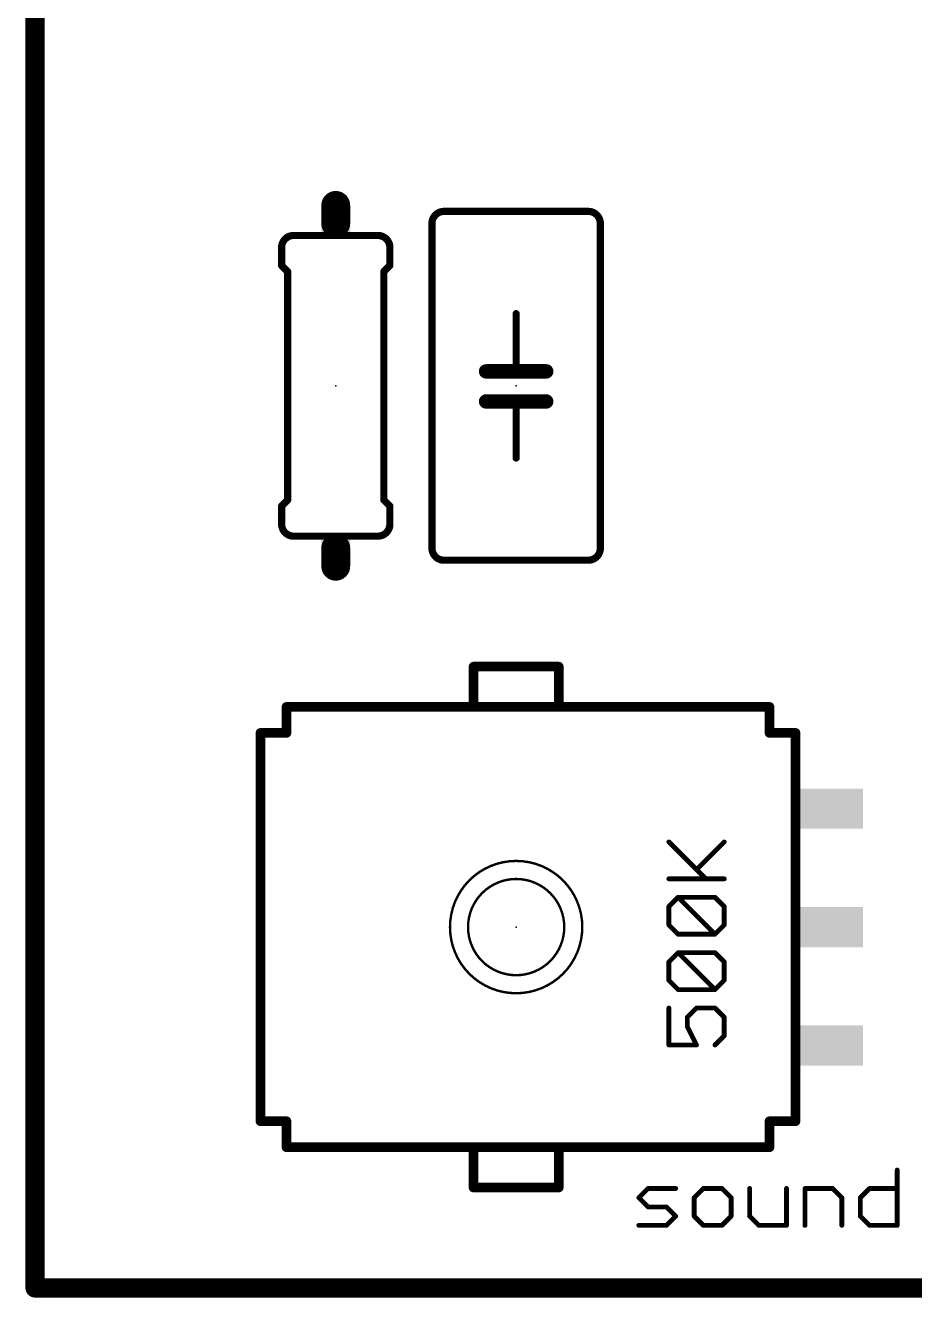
# Model space of a CAD drawing. Extents: x 0 to 100, y 0 to 80.
# Drawn here: x -0.2 to 18.57, y -0.2 to 26.66 of the extents above; entities that cross this region are included whole.
import ezdxf

# ---------------------------------------------------------------- set-up
doc = ezdxf.new("R2010")
doc.units = 0
for name, color, linetype in [('20', 7, 'CONTINUOUS'), ('21', 253, 'CONTINUOUS'), ('23', 7, 'CONTINUOUS'), ('27', 253, 'CONTINUOUS'), ('51', 253, 'CONTINUOUS')]:
    doc.layers.add(name, color=color, linetype=linetype)

# ---------------------------------------------------------------- blocks, each defined once
blk = doc.blocks.new('RECT')
blk.add_solid([(-0.5, -0.5), (0.5, -0.5), (-0.5, 0.5), (0.5, 0.5)])

msp = doc.modelspace()

# ---------------------------------------------------------------- linework, layer by layer
at = {"layer": '20', "const_width": 0.4064}
for points in [[(0, 80), (0, 0)], [(0, 0), (100, 0)]]:
    msp.add_lwpolyline(points, dxfattribs=at)
at = {"layer": '20', "const_width": 0.2032}
for points in [[(0, 0.1016, 1), (0, -0.1016)], [(-0.1016, 0, 1), (0.1016, 0)]]:
    msp.add_lwpolyline(points, format="xyb", dxfattribs=at)
at = {"layer": '21'}
for points, const_width in [([(8.636, 22.733, 0.4142), (8.382, 22.479)], 0.1524), ([(8.636, 22.7711, 1), (8.636, 22.6949)], 0.0762), ([(8.636, 22.6949, 1), (8.636, 22.7711)], 0.0762), ([(11.938, 22.479, 0.4142), (11.684, 22.733)], 0.1524), ([(11.684, 22.7711, 1), (11.684, 22.6949)], 0.0762), ([(11.684, 22.6949, 1), (11.684, 22.7711)], 0.0762), ([(5.461, 22.225, 0.4142), (5.207, 21.971)], 0.1524), ([(7.493, 21.971, 0.4142), (7.239, 22.225)], 0.1524), ([(8.4201, 22.479, 1), (8.3439, 22.479)], 0.0762), ([(8.3439, 22.479, 1), (8.4201, 22.479)], 0.0762), ([(11.9761, 22.479, 1), (11.8999, 22.479)], 0.0762), ([(11.8999, 22.479, 1), (11.9761, 22.479)], 0.0762), ([(5.2451, 21.971, 1), (5.1689, 21.971)], 0.0762), ([(7.5311, 21.971, 1), (7.4549, 21.971)], 0.0762), ([(5.1689, 21.59, 1), (5.2451, 21.59)], 0.0762), ([(5.2339, 21.6169, 1), (5.1801, 21.5631)], 0.0762), ([(5.3721, 21.463, 1), (5.2959, 21.463)], 0.0762), ([(5.3071, 21.4361, 1), (5.3609, 21.4899)], 0.0762), ([(7.4041, 21.463, 1), (7.3279, 21.463)], 0.0762), ([(7.3391, 21.4899, 1), (7.3929, 21.4361)], 0.0762), ([(7.4549, 21.59, 1), (7.5311, 21.59)], 0.0762), ([(7.5199, 21.5631, 1), (7.4661, 21.6169)], 0.0762), ([(10.1981, 20.574, 1), (10.1219, 20.574)], 0.0762), ([(9.525, 19.431, 1), (9.525, 19.2786)], 0.1524), ([(10.16, 19.431, 1), (10.16, 19.2786)], 0.1524), ([(10.16, 19.2786, 1), (10.16, 19.431)], 0.1524), ([(10.1219, 19.3548, 1), (10.1981, 19.3548)], 0.0762), ([(10.795, 19.2786, 1), (10.795, 19.431)], 0.1524), ([(9.525, 18.796, 1), (9.525, 18.6436)], 0.1524), ([(10.16, 18.796, 1), (10.16, 18.6436)], 0.1524), ([(10.16, 18.6436, 1), (10.16, 18.796)], 0.1524), ([(10.795, 18.6436, 1), (10.795, 18.796)], 0.1524), ([(10.1981, 18.7198, 1), (10.1219, 18.7198)], 0.0762), ([(10.1219, 17.526, 1), (10.1981, 17.526)], 0.0762), ([(5.2959, 16.637, 1), (5.3721, 16.637)], 0.0762), ([(5.3609, 16.6101, 1), (5.3071, 16.6639)], 0.0762), ([(7.3279, 16.637, 1), (7.4041, 16.637)], 0.0762), ([(7.3929, 16.6639, 1), (7.3391, 16.6101)], 0.0762), ([(5.2451, 16.51, 1), (5.1689, 16.51)], 0.0762), ([(5.1801, 16.5369, 1), (5.2339, 16.4831)], 0.0762), ([(7.5311, 16.51, 1), (7.4549, 16.51)], 0.0762), ([(7.4661, 16.4831, 1), (7.5199, 16.5369)], 0.0762), ([(5.207, 16.129, 0.4142), (5.461, 15.875)], 0.1524), ([(5.1689, 16.129, 1), (5.2451, 16.129)], 0.0762), ([(7.239, 15.875, 0.4142), (7.493, 16.129)], 0.1524), ([(7.4549, 16.129, 1), (7.5311, 16.129)], 0.0762), ([(8.382, 15.621, 0.4142), (8.636, 15.367)], 0.1524), ([(8.4201, 15.621, 1), (8.3439, 15.621)], 0.0762), ([(8.3439, 15.621, 1), (8.4201, 15.621)], 0.0762), ([(11.684, 15.367, 0.4142), (11.938, 15.621)], 0.1524), ([(11.9761, 15.621, 1), (11.8999, 15.621)], 0.0762), ([(11.8999, 15.621, 1), (11.9761, 15.621)], 0.0762), ([(8.636, 15.4051, 1), (8.636, 15.3289)], 0.0762), ([(8.636, 15.3289, 1), (8.636, 15.4051)], 0.0762), ([(11.684, 15.4051, 1), (11.684, 15.3289)], 0.0762), ([(11.684, 15.3289, 1), (11.684, 15.4051)], 0.0762), ([(5.3608, 12.27, 1), (5.2592, 12.27)], 0.1016), ([(5.31, 12.3208, 1), (5.31, 12.2192)], 0.1016), ([(7.51, 12.2192, 1), (7.51, 12.3208)], 0.1016), ([(12.31, 12.3208, 1), (12.31, 12.2192)], 0.1016), ([(15.5608, 12.27, 1), (15.4592, 12.27)], 0.1016), ([(15.51, 12.2192, 1), (15.51, 12.3208)], 0.1016), ([(4.8108, 11.72, 1), (4.7092, 11.72)], 0.1016), ([(4.76, 11.7708, 1), (4.76, 11.6692)], 0.1016), ([(5.31, 11.6692, 1), (5.31, 11.7708)], 0.1016), ([(15.51, 11.7708, 1), (15.51, 11.6692)], 0.1016), ([(16.1108, 11.72, 1), (16.0092, 11.72)], 0.1016), ([(16.06, 11.6692, 1), (16.06, 11.7708)], 0.1016), ([(5.2592, 11.72, 1), (5.3608, 11.72)], 0.1016), ([(15.4592, 11.72, 1), (15.5608, 11.72)], 0.1016), ([(10.16, 6.223, 1), (10.16, 9.017, 1), (10.16, 6.223)], 0.0508), ([(10.16, 6.604, 1), (10.16, 8.636, 1), (10.16, 6.604)], 0.0508), ([(4.76, 3.5708, 1), (4.76, 3.4692)], 0.1016), ([(4.7092, 3.52, 1), (4.8108, 3.52)], 0.1016), ([(5.3608, 3.52, 1), (5.2592, 3.52)], 0.1016), ([(5.31, 3.4692, 1), (5.31, 3.5708)], 0.1016), ([(15.51, 3.5708, 1), (15.51, 3.4692)], 0.1016), ([(15.5608, 3.52, 1), (15.4592, 3.52)], 0.1016), ([(16.0092, 3.52, 1), (16.1108, 3.52)], 0.1016), ([(16.06, 3.4692, 1), (16.06, 3.5708)], 0.1016), ([(5.31, 3.0208, 1), (5.31, 2.9192)], 0.1016), ([(5.2592, 2.97, 1), (5.3608, 2.97)], 0.1016), ([(7.51, 2.9192, 1), (7.51, 3.0208)], 0.1016), ([(12.31, 3.0208, 1), (12.31, 2.9192)], 0.1016), ([(15.4592, 2.97, 1), (15.5608, 2.97)], 0.1016), ([(15.51, 2.9192, 1), (15.51, 3.0208)], 0.1016), ([(18.2334, 2.4902, 1), (18.1826, 2.4902)], 0.0508), ([(12.9457, 2.1258, 1), (12.9457, 2.075)], 0.0508), ([(12.9637, 2.0824, 1), (12.9277, 2.1184)], 0.0508), ([(13.5304, 2.075, 1), (13.5304, 2.1258)], 0.0508), ([(14.1151, 2.1258, 1), (14.1151, 2.075)], 0.0508), ([(14.1331, 2.0824, 1), (14.0971, 2.1184)], 0.0508), ([(14.5229, 2.1184, 1), (14.4869, 2.0824)], 0.0508), ([(14.5049, 2.075, 1), (14.5049, 2.1258)], 0.0508), ([(15.115, 2.1004, 1), (15.0642, 2.1004)], 0.0508), ([(15.8946, 2.1004, 1), (15.8438, 2.1004)], 0.0508), ([(16.2844, 2.1004, 1), (16.2336, 2.1004)], 0.0508), ([(16.259, 2.1258, 1), (16.259, 2.075)], 0.0508), ([(16.8616, 2.1184, 1), (16.8257, 2.0824)], 0.0508), ([(16.8437, 2.075, 1), (16.8437, 2.1258)], 0.0508), ([(17.6233, 2.1258, 1), (17.6233, 2.075)], 0.0508), ([(17.6412, 2.0824, 1), (17.6053, 2.1184)], 0.0508), ([(18.208, 2.075, 1), (18.208, 2.1258)], 0.0508), ([(12.7688, 1.9235, 1), (12.7328, 1.8875)], 0.0508), ([(12.7328, 1.9235, 1), (12.7688, 1.8875)], 0.0508), ([(13.9022, 1.9235, 1), (13.9382, 1.8875)], 0.0508), ([(13.9456, 1.9055, 1), (13.8948, 1.9055)], 0.0508), ([(14.7252, 1.9055, 1), (14.6744, 1.9055)], 0.0508), ([(14.6818, 1.8875, 1), (14.7178, 1.9235)], 0.0508), ([(17.064, 1.9055, 1), (17.0132, 1.9055)], 0.0508), ([(17.0206, 1.8875, 1), (17.0565, 1.9235)], 0.0508), ([(17.4104, 1.9235, 1), (17.4463, 1.8875)], 0.0508), ([(17.4538, 1.9055, 1), (17.403, 1.9055)], 0.0508), ([(12.9457, 1.736, 1), (12.9457, 1.6852)], 0.0508), ([(12.9277, 1.6926, 1), (12.9637, 1.7286)], 0.0508), ([(13.3535, 1.7286, 1), (13.3175, 1.6926)], 0.0508), ([(13.3355, 1.6852, 1), (13.3355, 1.736)], 0.0508), ([(12.7508, 1.3462, 1), (12.7508, 1.2954)], 0.0508), ([(13.3175, 1.3388, 1), (13.3535, 1.3028)], 0.0508), ([(13.3355, 1.2954, 1), (13.3355, 1.3462)], 0.0508), ([(13.5484, 1.4977, 1), (13.5124, 1.5337)], 0.0508), ([(13.5124, 1.4977, 1), (13.5484, 1.5337)], 0.0508), ([(13.9382, 1.5337, 1), (13.9022, 1.4977)], 0.0508), ([(13.8948, 1.5157, 1), (13.9456, 1.5157)], 0.0508), ([(14.1151, 1.3462, 1), (14.1151, 1.2954)], 0.0508), ([(14.0971, 1.3028, 1), (14.1331, 1.3388)], 0.0508), ([(14.4869, 1.3388, 1), (14.5229, 1.3028)], 0.0508), ([(14.5049, 1.2954, 1), (14.5049, 1.3462)], 0.0508), ([(14.6744, 1.5157, 1), (14.7252, 1.5157)], 0.0508), ([(14.7178, 1.4977, 1), (14.6818, 1.5337)], 0.0508), ([(15.1076, 1.5337, 1), (15.0716, 1.4977)], 0.0508), ([(15.0642, 1.5157, 1), (15.115, 1.5157)], 0.0508), ([(15.2845, 1.3462, 1), (15.2845, 1.2954)], 0.0508), ([(15.2665, 1.3028, 1), (15.3025, 1.3388)], 0.0508), ([(15.8438, 1.3208, 1), (15.8946, 1.3208)], 0.0508), ([(15.8692, 1.2954, 1), (15.8692, 1.3462)], 0.0508), ([(16.2336, 1.3208, 1), (16.2844, 1.3208)], 0.0508), ([(17.0132, 1.3208, 1), (17.064, 1.3208)], 0.0508), ([(17.4463, 1.5337, 1), (17.4104, 1.4977)], 0.0508), ([(17.403, 1.5157, 1), (17.4538, 1.5157)], 0.0508), ([(17.6233, 1.3462, 1), (17.6233, 1.2954)], 0.0508), ([(17.6053, 1.3028, 1), (17.6412, 1.3388)], 0.0508), ([(18.1826, 1.3208, 1), (18.2334, 1.3208)], 0.0508), ([(18.208, 1.2954, 1), (18.208, 1.3462)], 0.0508)]:
    msp.add_lwpolyline(points, format="xyb", dxfattribs=dict(at, const_width=const_width))
for points, const_width in [([(11.684, 22.733), (8.636, 22.733)], 0.1524), ([(8.382, 22.479), (8.382, 15.621)], 0.1524), ([(11.938, 15.621), (11.938, 22.479)], 0.1524), ([(5.207, 21.971), (5.207, 21.59)], 0.1524), ([(7.493, 21.971), (7.493, 21.59)], 0.1524), ([(5.334, 21.463), (5.207, 21.59)], 0.1524), ([(5.334, 21.463), (5.334, 16.637)], 0.1524), ([(7.366, 21.463), (7.493, 21.59)], 0.1524), ([(7.366, 21.463), (7.366, 16.637)], 0.1524), ([(10.16, 19.3548), (10.16, 20.574)], 0.1524), ([(10.16, 19.3548), (9.525, 19.3548)], 0.3048), ([(10.795, 19.3548), (10.16, 19.3548)], 0.3048), ([(10.16, 18.7198), (9.525, 18.7198)], 0.3048), ([(10.795, 18.7198), (10.16, 18.7198)], 0.3048), ([(10.16, 18.7198), (10.16, 17.526)], 0.1524), ([(5.334, 16.637), (5.207, 16.51)], 0.1524), ([(7.366, 16.637), (7.493, 16.51)], 0.1524), ([(5.207, 16.129), (5.207, 16.51)], 0.1524), ([(7.493, 16.129), (7.493, 16.51)], 0.1524), ([(8.636, 15.367), (11.684, 15.367)], 0.1524), ([(5.31, 12.27), (5.31, 11.72)], 0.2032), ([(5.31, 12.27), (7.51, 12.27)], 0.2032), ([(12.31, 12.27), (15.51, 12.27)], 0.2032), ([(15.51, 11.72), (15.51, 12.27)], 0.2032), ([(4.76, 3.52), (4.76, 11.72)], 0.2032), ([(5.31, 11.72), (4.76, 11.72)], 0.2032), ([(16.06, 11.72), (15.51, 11.72)], 0.2032), ([(16.06, 11.72), (16.06, 3.52)], 0.2032), ([(4.76, 3.52), (5.31, 3.52)], 0.2032), ([(5.31, 3.52), (5.31, 2.97)], 0.2032), ([(15.51, 3.52), (16.06, 3.52)], 0.2032), ([(15.51, 2.97), (15.51, 3.52)], 0.2032), ([(7.51, 2.97), (5.31, 2.97)], 0.2032), ([(15.51, 2.97), (12.31, 2.97)], 0.2032), ([(18.208, 2.4902), (18.208, 1.3208)], 0.1016), ([(12.7508, 1.9055), (12.9457, 2.1004)], 0.1016), ([(12.9457, 2.1004), (13.5304, 2.1004)], 0.1016), ([(14.1151, 2.1004), (13.9202, 1.9055)], 0.1016), ([(14.5049, 2.1004), (14.1151, 2.1004)], 0.1016), ([(14.6998, 1.9055), (14.5049, 2.1004)], 0.1016), ([(15.0896, 2.1004), (15.0896, 1.5157)], 0.1016), ([(15.8692, 1.3208), (15.8692, 2.1004)], 0.1016), ([(16.259, 1.3208), (16.259, 2.1004)], 0.1016), ([(16.259, 2.1004), (16.8437, 2.1004)], 0.1016), ([(16.8437, 2.1004), (17.0386, 1.9055)], 0.1016), ([(17.4284, 1.9055), (17.6233, 2.1004)], 0.1016), ([(17.6233, 2.1004), (18.208, 2.1004)], 0.1016), ([(12.9457, 1.7106), (12.7508, 1.9055)], 0.1016), ([(13.9202, 1.9055), (13.9202, 1.5157)], 0.1016), ([(14.6998, 1.5157), (14.6998, 1.9055)], 0.1016), ([(17.0386, 1.9055), (17.0386, 1.3208)], 0.1016), ([(17.4284, 1.5157), (17.4284, 1.9055)], 0.1016), ([(13.3355, 1.7106), (12.9457, 1.7106)], 0.1016), ([(13.5304, 1.5157), (13.3355, 1.7106)], 0.1016), ([(12.7508, 1.3208), (13.3355, 1.3208)], 0.1016), ([(13.3355, 1.3208), (13.5304, 1.5157)], 0.1016), ([(13.9202, 1.5157), (14.1151, 1.3208)], 0.1016), ([(14.1151, 1.3208), (14.5049, 1.3208)], 0.1016), ([(14.5049, 1.3208), (14.6998, 1.5157)], 0.1016), ([(15.0896, 1.5157), (15.2845, 1.3208)], 0.1016), ([(15.2845, 1.3208), (15.8692, 1.3208)], 0.1016), ([(17.6233, 1.3208), (17.4284, 1.5157)], 0.1016), ([(18.208, 1.3208), (17.6233, 1.3208)], 0.1016)]:
    msp.add_lwpolyline(points, dxfattribs=dict(at, const_width=const_width))
at = {"layer": '23'}
for p in [(6.35, 19.05), (10.16, 19.05), (10.16, 7.62)]:
    msp.add_point(p, dxfattribs=at)
at = {"layer": '27', "const_width": 0.1016}
for points in [[(14.1644, 8.639), (13.3848, 9.4186)], [(13.9695, 8.8339), (14.5542, 9.4186)], [(13.3848, 8.639), (14.5542, 8.639)], [(13.3848, 8.0543), (13.5797, 8.2492)], [(13.3848, 7.6645), (13.3848, 8.0543)], [(13.5797, 8.2492), (14.3593, 8.2492)], [(14.3593, 7.4696), (13.5797, 8.2492)], [(14.3593, 8.2492), (14.5542, 8.0543)], [(14.5542, 8.0543), (14.5542, 7.6645)], [(13.5797, 7.4696), (13.3848, 7.6645)], [(14.5542, 7.6645), (14.3593, 7.4696)], [(14.3593, 7.4696), (13.5797, 7.4696)], [(13.3848, 6.8849), (13.5797, 7.0798)], [(13.5797, 7.0798), (14.3593, 7.0798)], [(14.3593, 6.3002), (13.5797, 7.0798)], [(14.3593, 7.0798), (14.5542, 6.8849)], [(13.3848, 6.4951), (13.3848, 6.8849)], [(14.5542, 6.8849), (14.5542, 6.4951)], [(13.5797, 6.3002), (13.3848, 6.4951)], [(14.5542, 6.4951), (14.3593, 6.3002)], [(14.3593, 6.3002), (13.5797, 6.3002)], [(13.3848, 5.9104), (13.3848, 5.1308)], [(13.7746, 5.7155), (13.9695, 5.9104)], [(13.9695, 5.9104), (14.3593, 5.9104)], [(14.3593, 5.9104), (14.5542, 5.7155)], [(13.7746, 5.5206), (13.7746, 5.7155)], [(14.5542, 5.7155), (14.5542, 5.3257)], [(13.9695, 5.1308), (13.7746, 5.5206)], [(14.5542, 5.3257), (14.3593, 5.1308)], [(13.3848, 5.1308), (13.9695, 5.1308)]]:
    msp.add_lwpolyline(points, dxfattribs=at)
at = {"layer": '27', "const_width": 0.0508}
for points in [[(13.4028, 9.4365, 1), (13.3668, 9.4006)], [(14.5722, 9.4006, 1), (14.5362, 9.4365)], [(13.9515, 8.8518, 1), (13.9875, 8.8159)], [(13.3848, 8.6644, 1), (13.3848, 8.6136)], [(14.1464, 8.621, 1), (14.1824, 8.657)], [(14.5542, 8.6136, 1), (14.5542, 8.6644)], [(13.3668, 8.0723, 1), (13.4028, 8.0363)], [(13.4102, 8.0543, 1), (13.3594, 8.0543)], [(13.5977, 8.2672, 1), (13.5617, 8.2312)], [(13.5797, 8.2746, 1), (13.5797, 8.2238)], [(13.5977, 8.2312, 1), (13.5617, 8.2672)], [(14.3773, 8.2672, 1), (14.3413, 8.2312)], [(14.3593, 8.2238, 1), (14.3593, 8.2746)], [(14.5796, 8.0543, 1), (14.5288, 8.0543)], [(14.5362, 8.0363, 1), (14.5722, 8.0723)], [(13.4028, 7.6825, 1), (13.3668, 7.6465)], [(13.3594, 7.6645, 1), (13.4102, 7.6645)], [(14.5288, 7.6645, 1), (14.5796, 7.6645)], [(14.5722, 7.6465, 1), (14.5362, 7.6825)], [(13.5797, 7.495, 1), (13.5797, 7.4442)], [(13.5617, 7.4516, 1), (13.5977, 7.4876)], [(14.3413, 7.4876, 1), (14.3773, 7.4516)], [(14.3413, 7.4516, 1), (14.3773, 7.4876)], [(14.3593, 7.4442, 1), (14.3593, 7.495)], [(13.5977, 7.0978, 1), (13.5617, 7.0618)], [(13.5797, 7.1052, 1), (13.5797, 7.0544)], [(13.5977, 7.0618, 1), (13.5617, 7.0978)], [(14.3773, 7.0978, 1), (14.3413, 7.0618)], [(14.3593, 7.0544, 1), (14.3593, 7.1052)], [(13.3668, 6.9029, 1), (13.4028, 6.8669)], [(13.4102, 6.8849, 1), (13.3594, 6.8849)], [(14.5796, 6.8849, 1), (14.5288, 6.8849)], [(14.5362, 6.8669, 1), (14.5722, 6.9029)], [(13.4028, 6.5131, 1), (13.3668, 6.4771)], [(13.3594, 6.4951, 1), (13.4102, 6.4951)], [(14.5288, 6.4951, 1), (14.5796, 6.4951)], [(14.5722, 6.4771, 1), (14.5362, 6.5131)], [(13.5797, 6.3256, 1), (13.5797, 6.2748)], [(13.5617, 6.2822, 1), (13.5977, 6.3182)], [(14.3413, 6.3182, 1), (14.3773, 6.2822)], [(14.3413, 6.2822, 1), (14.3773, 6.3182)], [(14.3593, 6.2748, 1), (14.3593, 6.3256)], [(13.4102, 5.9104, 1), (13.3594, 5.9104)], [(13.9695, 5.9358, 1), (13.9695, 5.885)], [(13.9875, 5.8924, 1), (13.9515, 5.9284)], [(14.3773, 5.9284, 1), (14.3413, 5.8924)], [(14.3593, 5.885, 1), (14.3593, 5.9358)], [(13.7566, 5.7335, 1), (13.7926, 5.6975)], [(13.8, 5.7155, 1), (13.7492, 5.7155)], [(14.5796, 5.7155, 1), (14.5288, 5.7155)], [(14.5362, 5.6975, 1), (14.5722, 5.7335)], [(13.7973, 5.532, 1), (13.7519, 5.5092)], [(13.7492, 5.5206, 1), (13.8, 5.5206)], [(14.5722, 5.3077, 1), (14.5362, 5.3437)], [(13.3848, 5.1562, 1), (13.3848, 5.1054)], [(13.3594, 5.1308, 1), (13.4102, 5.1308)], [(13.9468, 5.1194, 1), (13.9922, 5.1422)], [(13.9695, 5.1054, 1), (13.9695, 5.1562)], [(14.3413, 5.1488, 1), (14.3773, 5.1128)], [(14.5288, 5.3257, 1), (14.5796, 5.3257)]]:
    msp.add_lwpolyline(points, format="xyb", dxfattribs=at)
at = {"layer": '51'}
for points, const_width in [([(6.35, 22.479), (6.35, 22.86)], 0.6096), ([(7.239, 22.225), (5.461, 22.225)], 0.1524), ([(7.239, 15.875), (5.461, 15.875)], 0.1524), ([(6.35, 15.24), (6.35, 15.621)], 0.6096), ([(11.06, 13.12), (9.26, 13.12)], 0.2032), ([(9.26, 13.12), (9.26, 12.37)], 0.2032), ([(11.06, 12.37), (11.06, 13.12)], 0.2032), ([(5.31, 12.27), (15.51, 12.27)], 0.2032), ([(15.51, 2.97), (5.31, 2.97)], 0.2032), ([(9.26, 2.87), (9.26, 2.12)], 0.2032), ([(11.06, 2.12), (11.06, 2.87)], 0.2032), ([(9.26, 2.12), (11.06, 2.12)], 0.2032)]:
    msp.add_lwpolyline(points, dxfattribs=dict(at, const_width=const_width))
for points, const_width in [([(6.5024, 22.86, 1), (6.1976, 22.86)], 0.3048), ([(6.1976, 22.479, 1), (6.5024, 22.479)], 0.3048), ([(5.461, 22.2631, 1), (5.461, 22.1869)], 0.0762), ([(7.239, 22.1869, 1), (7.239, 22.2631)], 0.0762), ([(5.461, 15.9131, 1), (5.461, 15.8369)], 0.0762), ([(6.5024, 15.621, 1), (6.1976, 15.621)], 0.3048), ([(7.239, 15.8369, 1), (7.239, 15.9131)], 0.0762), ([(6.1976, 15.24, 1), (6.5024, 15.24)], 0.3048), ([(9.26, 13.1708, 1), (9.26, 13.0692)], 0.1016), ([(9.3108, 13.12, 1), (9.2092, 13.12)], 0.1016), ([(11.1108, 13.12, 1), (11.0092, 13.12)], 0.1016), ([(11.06, 13.0692, 1), (11.06, 13.1708)], 0.1016), ([(5.31, 12.3208, 1), (5.31, 12.2192)], 0.1016), ([(9.2092, 12.37, 1), (9.3108, 12.37)], 0.1016), ([(11.0092, 12.37, 1), (11.1108, 12.37)], 0.1016), ([(15.51, 12.2192, 1), (15.51, 12.3208)], 0.1016), ([(5.31, 3.0208, 1), (5.31, 2.9192)], 0.1016), ([(9.3108, 2.87, 1), (9.2092, 2.87)], 0.1016), ([(11.1108, 2.87, 1), (11.0092, 2.87)], 0.1016), ([(15.51, 2.9192, 1), (15.51, 3.0208)], 0.1016), ([(9.26, 2.1708, 1), (9.26, 2.0692)], 0.1016), ([(9.2092, 2.12, 1), (9.3108, 2.12)], 0.1016), ([(11.0092, 2.12, 1), (11.1108, 2.12)], 0.1016), ([(11.06, 2.0692, 1), (11.06, 2.1708)], 0.1016)]:
    msp.add_lwpolyline(points, format="xyb", dxfattribs=dict(at, const_width=const_width))

# ---------------------------------------------------------------- block references
at = {"layer": '51', "rotation": 90}
for p, xscale, yscale in [((6.35, 22.352), 0.254, 0.6096), ((6.35, 15.748), 0.254, 0.6096), ((16.8225, 10.12), 0.85, 1.325), ((16.8225, 7.62), 0.85, 1.325), ((16.8225, 5.12), 0.85, 1.325)]:
    msp.add_blockref('RECT', p, dxfattribs=dict(at, xscale=xscale, yscale=yscale))

doc.saveas('drawing.dxf')
